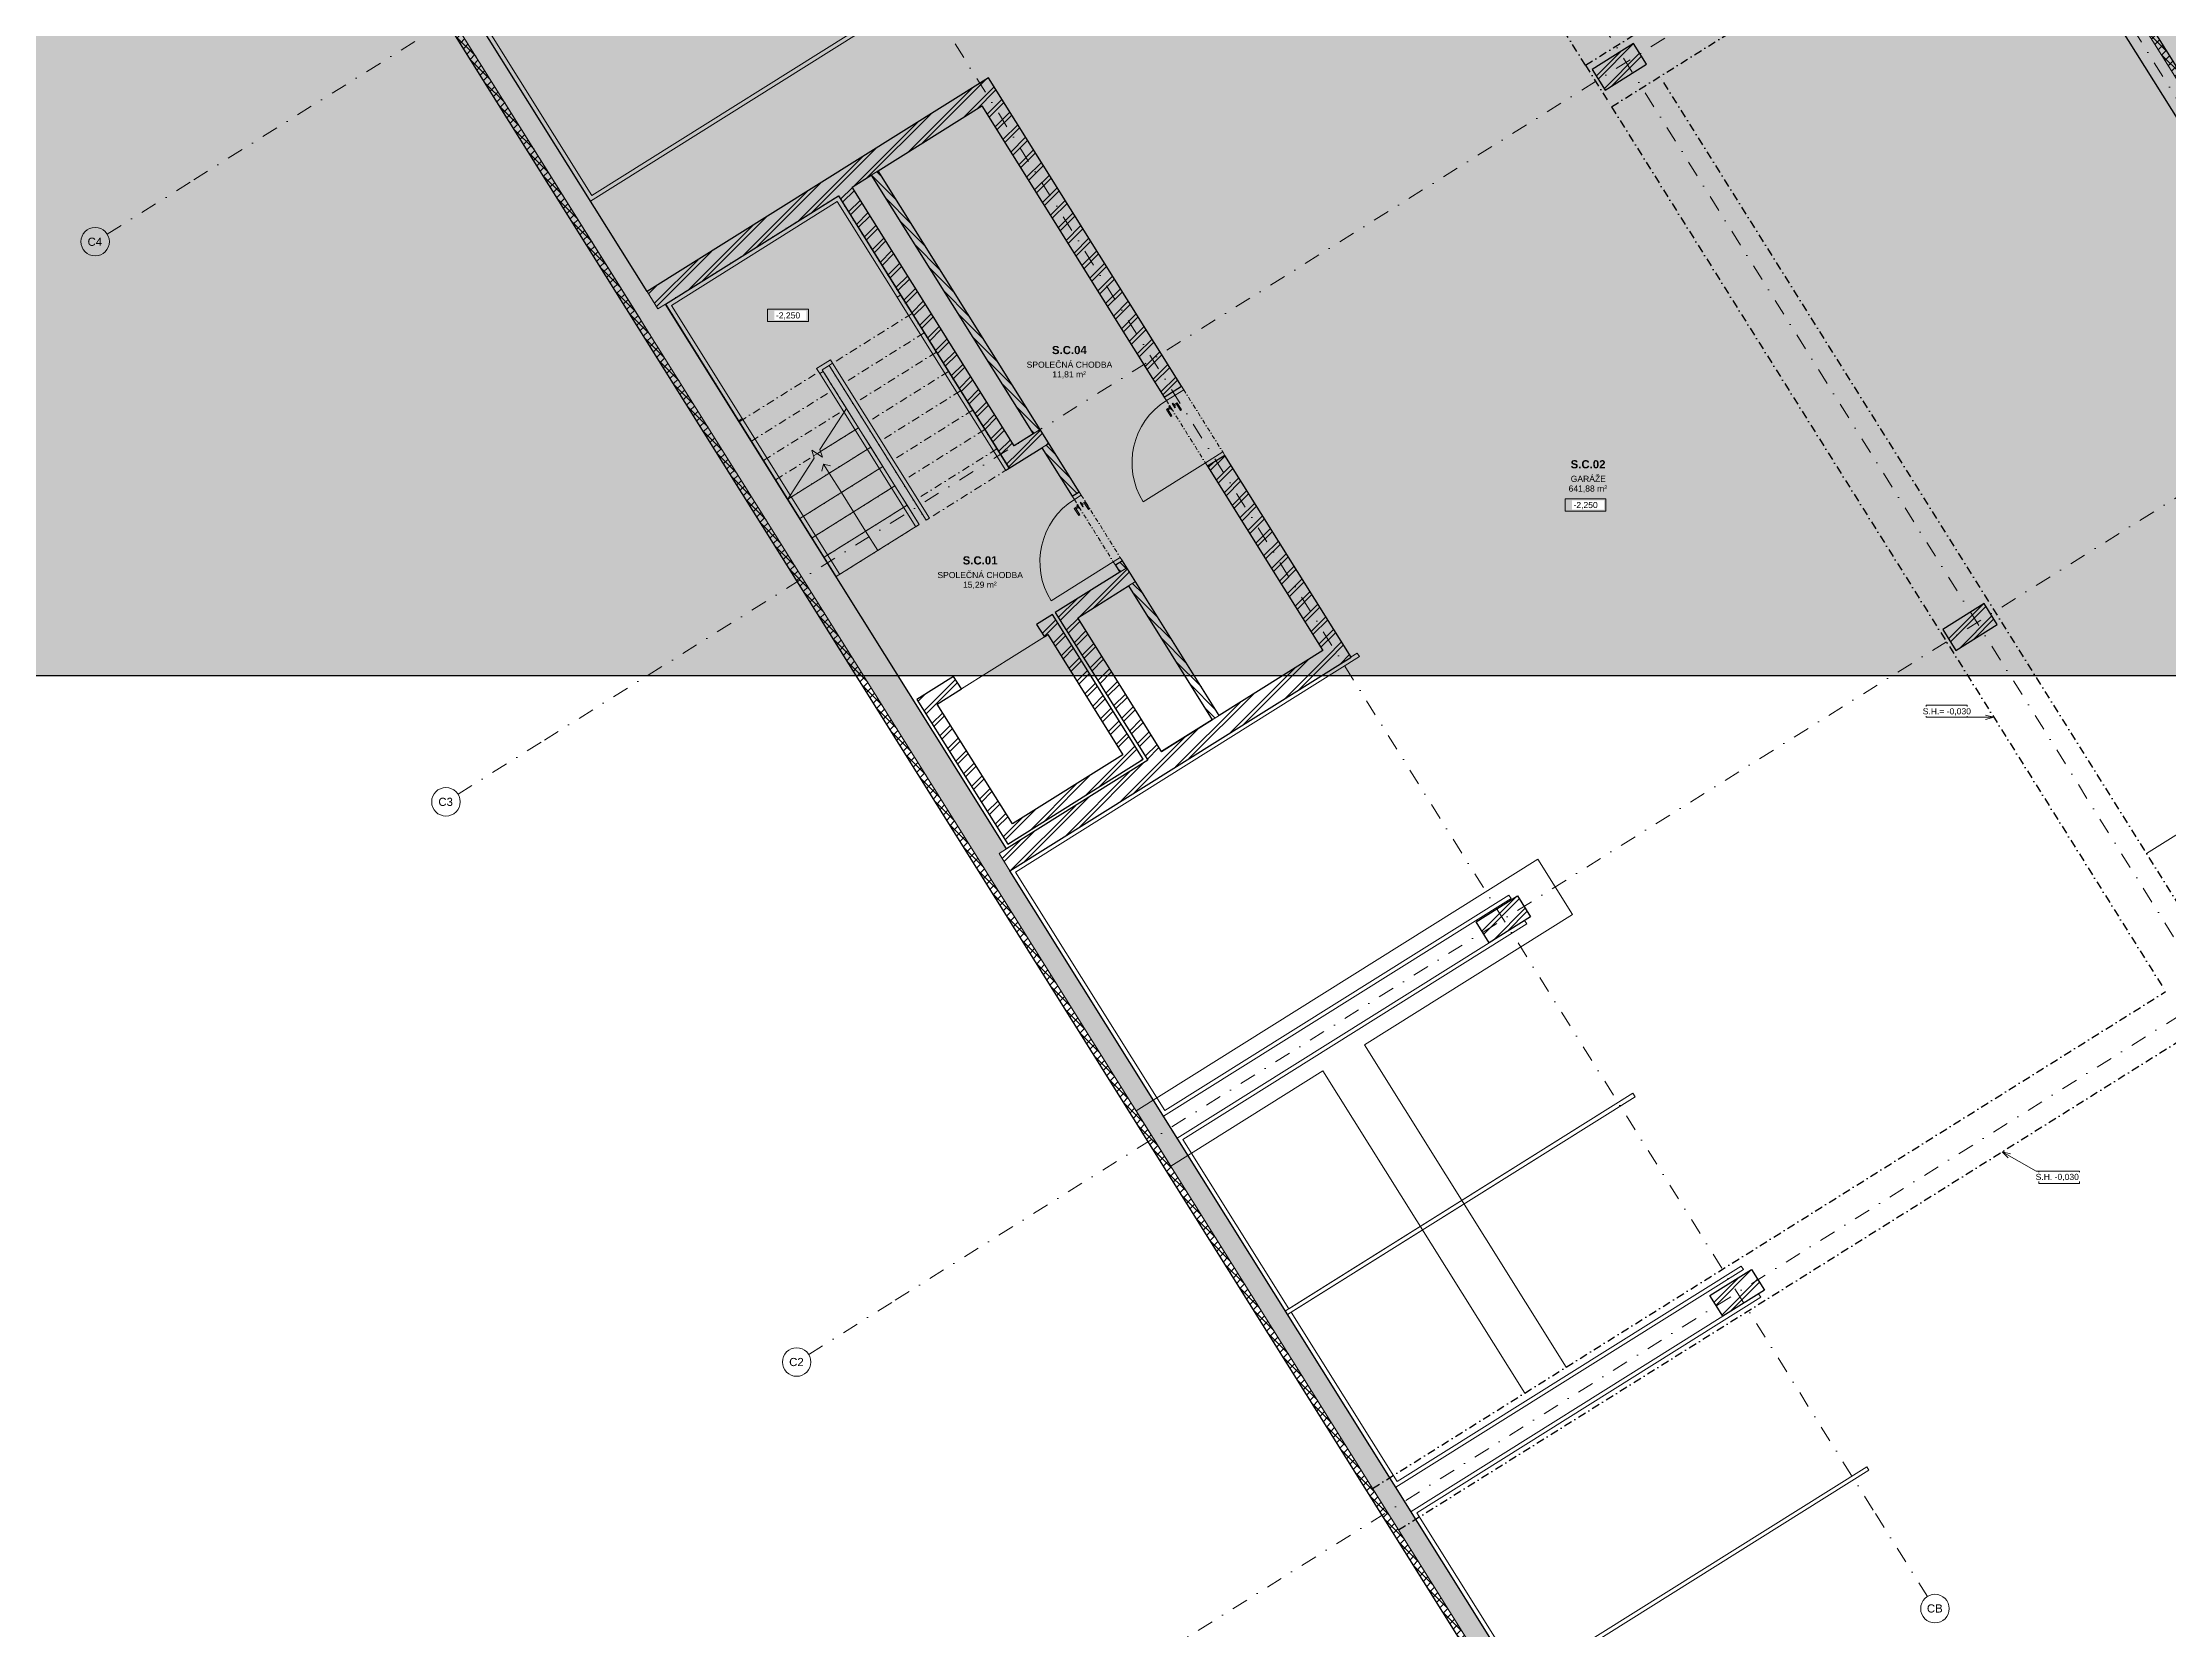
# Model space of a CAD drawing. Header units: millimetres. Extents: x -257414 to 61410, y -2356 to 77022.
# Drawn here: x -134654 to -108583, y 17677 to 37137 of the extents above; entities that cross this region are included whole.
import ezdxf

# ---------------------------------------------------------------- set-up
doc = ezdxf.new("R2010")
doc.units = ezdxf.units.MM
for name, pattern in [('HA_DashDot_10mm-S3mm', [500, 200, -150, 0, -150]), ('HA_DashDot_2_2mm-S0_6mm', [110, 50, -30, 0, -30]), ('HA_DashDot_4mm-S1mm', [200, 100, -50, 0, -50])]:
    doc.linetypes.add(name, pattern=pattern)
for name, color, linetype, lineweight in [('-UNDERLAY_A-AREA-____-IDEN', 9, 'Continuous', 9), ('-UNDERLAY_A-DOOR-____-OTLN', 9, 'Continuous', 9), ('-UNDERLAY_A-DOOR-FRAM-MCUT', 9, 'Continuous', 9), ('-UNDERLAY_A-FLOR-____-OTLN', 9, 'Continuous', 9), ('-UNDERLAY_A-FLOR-____-OVHD', 9, 'HA_DashDot_4mm-S1mm', 25), ('-UNDERLAY_A-FLOR-HRAL-OTLN', 9, 'Continuous', 9), ('-UNDERLAY_A-GENM-____-OTLN', 9, 'Continuous', 9), ('-UNDERLAY_A-WALL-____-MCUT', 9, 'Continuous', 9), ('-UNDERLAY_A-WALL-____-PATT', 9, 'Continuous', 25), ('-UNDERLAY_C-PRKG-____-OTLN', 9, 'Continuous', 9), ('-UNDERLAY_G-____-____-DIMS', 9, 'Continuous', 5), ('-UNDERLAY_I-WALL-____-MCUT', 9, 'Continuous', 25), ('-UNDERLAY_S-BEAM-____-OTLN', 9, 'Continuous', 9), ('-UNDERLAY_S-COLS-____-MCUT', 9, 'Continuous', 25), ('-UNDERLAY_S-COLS-____-OTLN', 9, 'Continuous', 9), ('-UNDERLAY_S-GRID-____-IDEN', 9, 'Continuous', 9), ('-UNDERLAY_S-GRID-____-OTLN', 9, 'Continuous', 5), ('-UNDERLAY_S-STRS-____-MBND', 9, 'HA_DashDot_4mm-S1mm', 9), ('-UNDERLAY_S-STRS-____-OTLN', 9, 'Continuous', 9), ('A-DOOR-____-MCUT', 9, 'HA_DashDot_2_2mm-S0_6mm', 9), ('A-DOOR-____-OTLN', 9, 'Continuous', 9), ('C-PRKG-____-OTLN', 9, 'Continuous', 5)]:
    doc.layers.add(name, color=color, linetype=linetype, lineweight=lineweight)
doc.styles.add('Arial_1', font='arial.ttf', dxfattribs={"height": 100})
doc.styles.add('Arial_2', font='arial.ttf', dxfattribs={"height": 75})
doc.styles.add('Arial_B', font='arialbd.ttf', dxfattribs={"height": 100})
pattern_1 = [(45, (39655.53, 4369.22), (0, 106.06602), [75, -75]), (135, (39655.53, 4425.29), (-106.06602, 7e-15), [75, -75])]
pattern_2 = [(45, (39655.53, 4369.22), (-125.7236, 125.7236), []), (45, (39655.53, 4559.72), (-125.7236, 125.7236), [])]
pattern_3 = [(135, (39655.53, 4369.22), (-53.03301, -53.03301), [])]
pattern_4 = [(45, (39655.53, 4369.22), (-53.03301, 53.03301), []), (135, (39655.53, 4369.22), (-53.03301, -53.03301), [])]

# ---------------------------------------------------------------- blocks, each defined once
blk = doc.blocks.new('Top Rail Type - Top Rail_Internal_-1407059-1PP')
at = {"layer": '-UNDERLAY_A-FLOR-HRAL-OTLN'}
for p, q in [((-24075, 30850), (-24181, 30784)), ((-24181, 30784), (-24141, 30720)), ((-24049, 30808), (-24112, 30768)), ((-24112, 30768), (-24099, 30747)), ((-24011, 30890), (-24075, 30850)), ((-23984, 30848), (-24049, 30808)), ((-22837, 28923), (-24027, 30821)), ((-23984, 30848), (-24011, 30890)), ((-24011, 30890), (-23984, 30848)), ((-22795, 28949), (-23984, 30848)), ((-24141, 30720), (-24099, 30747)), ((-24141, 30720), (-22965, 28843)), ((-24099, 30747), (-22923, 28869)), ((-22837, 28923), (-22795, 28949)), ((-22965, 28843), (-22923, 28869))]:
    blk.add_line(p, q, dxfattribs=at)
blk = doc.blocks.new('Top Rail Type - Top Rail_Internal_-1407076-1PP')
at = {"layer": '-UNDERLAY_A-FLOR-HRAL-OTLN'}
for p, q in [((-23912, 32898), (-26030, 31571)), ((-23151, 31683), (-23912, 32898)), ((-23928, 32829), (-25961, 31555)), ((-23194, 31656), (-23928, 32829)), ((-26030, 31571), (-25136, 30143)), ((-25961, 31555), (-25093, 30170)), ((-23151, 31683), (-23194, 31656)), ((-23038, 31409), (-23194, 31656)), ((-22996, 31435), (-23151, 31683)), ((-21863, 29533), (-23038, 31409)), ((-21821, 29559), (-22996, 31435)), ((-25136, 30143), (-25093, 30170)), ((-25136, 30143), (-23939, 28233)), ((-25093, 30170), (-23897, 28259)), ((-21863, 29533), (-21821, 29559)), ((-23939, 28233), (-23897, 28259))]:
    blk.add_line(p, q, dxfattribs=at)
blk = doc.blocks.new('HA_sCO_Rectangle - 300X600-V2-1PP')
at = {"layer": '-UNDERLAY_S-COLS-____-OTLN', "lineweight": 5}
h = blk.add_hatch(dxfattribs=at)
h.set_pattern_fill('FP_6', color=256, style=0, pattern_type=2)
h.set_pattern_definition([(102.939, (36834.08, -6148.2), (-173.2855, -39.8118), []), (102.939, (36672.63, -6047.08), (-173.2855, -39.8118), [])])
h.paths.add_polyline_path([(150, -300), (150, 300), (-150, 300), (-150, -300)])
at = {"layer": '-UNDERLAY_S-COLS-____-MCUT'}
for p, q in [((150, 300), (-150, 300)), ((-150, 300), (-150, -300)), ((150, -300), (150, 300)), ((-150, -300), (150, -300))]:
    blk.add_line(p, q, dxfattribs=at)
blk = doc.blocks.new('HA_sCO_Rectangle - 300X600-V3-1PP')
at = {"layer": '-UNDERLAY_S-COLS-____-OTLN', "lineweight": 5}
h = blk.add_hatch(dxfattribs=at)
h.set_pattern_fill('FP_7', color=256, style=0, pattern_type=2)
h.set_pattern_definition([(102.939, (28734.08, -6148.2), (-173.2855, -39.8118), []), (102.939, (28572.63, -6047.08), (-173.2855, -39.8118), [])])
h.paths.add_polyline_path([(150, -300), (150, 300), (-150, 300), (-150, -300)])
at = {"layer": '-UNDERLAY_S-COLS-____-MCUT'}
for p, q in [((150, 300), (-150, 300)), ((-150, 300), (-150, -300)), ((150, -300), (150, 300)), ((-150, -300), (150, -300))]:
    blk.add_line(p, q, dxfattribs=at)
blk = doc.blocks.new('HA_sCO_Rectangle - 300X600-V6-1PP')
at = {"layer": '-UNDERLAY_S-COLS-____-OTLN', "lineweight": 5}
h = blk.add_hatch(dxfattribs=at)
h.set_pattern_fill('FP_11', color=256, style=0, pattern_type=2)
h.set_pattern_definition([(102.939, (28734.08, 601.8), (-173.2855, -39.8118), []), (102.939, (28572.63, 702.92), (-173.2855, -39.8118), [])])
h.paths.add_polyline_path([(150, -300), (150, 300), (-150, 300), (-150, -300)])
at = {"layer": '-UNDERLAY_S-COLS-____-MCUT'}
for p, q in [((-150, 300), (150, 300)), ((-150, -300), (-150, 300)), ((150, 300), (150, -300)), ((150, -300), (-150, -300))]:
    blk.add_line(p, q, dxfattribs=at)
blk = doc.blocks.new('HA_sCO_Rectangle - 300X600-V7-1PP')
at = {"layer": '-UNDERLAY_S-COLS-____-OTLN', "lineweight": 5}
h = blk.add_hatch(dxfattribs=at)
h.set_pattern_fill('FP_12', color=256, style=0, pattern_type=2)
h.set_pattern_definition([(102.939, (23334.08, 601.8), (-173.2855, -39.8118), []), (102.939, (23172.63, 702.92), (-173.2855, -39.8118), [])])
h.paths.add_polyline_path([(150, -300), (150, 300), (-150, 300), (-150, -300)])
at = {"layer": '-UNDERLAY_S-COLS-____-MCUT'}
for p, q in [((-150, 300), (150, 300)), ((-150, -300), (-150, 300)), ((150, 300), (150, -300)), ((150, -300), (-150, -300))]:
    blk.add_line(p, q, dxfattribs=at)
blk = doc.blocks.new('HA_PA_Perpendicular_SingleStall - Generic-1371013-1PP')
at = {"layer": 'C-PRKG-____-OTLN'}
for p, q in [((-25, 25), (-25, -5000)), ((2625, 25), (2625, -5000)), ((25, -25), (2575, -25)), ((25, -5000), (25, -25)), ((2575, -25), (2575, -5000)), ((-25, -5000), (25, -5000)), ((2625, -5000), (2575, -5000))]:
    blk.add_line(p, q, dxfattribs=at)
blk = doc.blocks.new('HA_PA_Perpendicular_SingleStall - Generic-V9-1PP')
at = {"layer": 'C-PRKG-____-OTLN'}
for p, q in [((-25, 25), (-25, -5000)), ((2525, 25), (2525, -4485)), ((25, -25), (2475, -25)), ((25, -5000), (25, -25)), ((2475, -25), (2475, -5000)), ((-25, -5000), (25, -5000)), ((2525, -5000), (2475, -5000))]:
    blk.add_line(p, q, dxfattribs=at)
blk = doc.blocks.new('HA_PA_Perpendicular_SingleStall - Generic-1370711-1PP')
at = {"layer": 'C-PRKG-____-OTLN'}
for p, q in [((-25, 25), (-25, -5000)), ((2525, 25), (2525, -5000)), ((25, -25), (2475, -25)), ((25, -5000), (25, -25)), ((2475, -25), (2475, -5000)), ((-25, -5000), (25, -5000)), ((2525, -5000), (2475, -5000))]:
    blk.add_line(p, q, dxfattribs=at)
blk = doc.blocks.new('HA_PA_Perpendicular_SingleStall - Generic-1371193-1PP')
at = {"layer": 'C-PRKG-____-OTLN'}
for p, q in [((-25, 5000), (-25, 4910)), ((25, 5000), (-25, 5000)), ((25, 25), (25, 5000)), ((3475, 5000), (3525, 5000)), ((3475, 5000), (3475, 25)), ((3525, 5000), (3525, -25)), ((3475, 25), (25, 25))]:
    blk.add_line(p, q, dxfattribs=at)
blk = doc.blocks.new('HA_DR_Single_Swing_Solid - In_900x1970_SKLEP-1383580-1PP')
at = {"layer": '-UNDERLAY_A-DOOR-FRAM-MCUT'}
for p, q in [((-450, 125), (-500, 125)), ((-500, 125), (-500, -125)), ((-450, -125), (-450, 125)), ((500, 125), (450, 125)), ((450, 125), (450, -125)), ((500, -125), (500, 125)), ((-500, -125), (-450, -125)), ((450, -125), (500, -125))]:
    blk.add_line(p, q, dxfattribs=at)
at = {"layer": 'A-DOOR-____-MCUT'}
for p, q in [((-450, 125), (450, 125)), ((-450, -125), (450, -125))]:
    blk.add_line(p, q, dxfattribs=at)
at = {"layer": 'A-DOOR-____-OTLN'}
for p, q in [((-380, -77), (-320, -77)), ((-380, -77), (-380, -85)), ((-320, -85), (-380, -85)), ((-380, -125), (-320, -125)), ((-380, -125), (-380, -133)), ((-320, -133), (-380, -133)), ((-358, -28), (-358, -77)), ((-255, -28), (-358, -28)), ((-358, -133), (-358, -183)), ((-358, -183), (-255, -183)), ((-343, -77), (-343, -43)), ((-343, -43), (-255, -43)), ((-343, -168), (-343, -133)), ((-255, -168), (-343, -168)), ((-320, -85), (-320, -77)), ((-320, -133), (-320, -125)), ((-255, -28), (-255, -43)), ((-255, -168), (-255, -183))]:
    blk.add_line(p, q, dxfattribs=at)
at = {"layer": 'A-DOOR-____-OTLN', "lineweight": 5}
blk.add_line((450, -1025), (450, -125), dxfattribs=at)
blk.add_arc((450, -125), 900, 180, 270, dxfattribs=at)
at = {"layer": 'A-DOOR-____-OTLN'}
for points in [[(-343, -43), (-343, -43), (-343, -42), (-343, -42), (-343, -42), (-344, -41), (-344, -41), (-345, -40), (-345, -40), (-346, -39), (-347, -38), (-347, -38), (-348, -37), (-348, -37), (-349, -36), (-349, -36), (-350, -35), (-350, -35), (-350, -35), (-351, -34), (-351, -34), (-352, -33), (-352, -33), (-353, -32), (-353, -32), (-354, -31), (-354, -31), (-355, -30), (-355, -30), (-356, -29), (-356, -29), (-357, -28), (-357, -28), (-357, -28), (-358, -28), (-358, -28)], [(-358, -183), (-358, -183), (-357, -182), (-357, -182), (-357, -182), (-356, -181), (-356, -181), (-355, -180), (-355, -180), (-354, -179), (-353, -178), (-353, -178), (-352, -177), (-352, -177), (-351, -176), (-351, -176), (-350, -175), (-350, -175), (-350, -175), (-349, -174), (-349, -174), (-348, -173), (-348, -173), (-347, -172), (-347, -172), (-346, -171), (-346, -171), (-345, -170), (-345, -170), (-344, -169), (-344, -169), (-343, -168), (-343, -168), (-343, -168), (-343, -168), (-343, -168)]]:
    blk.add_open_spline(points, degree=3, knots=[0, 0, 0, 0, 0.083333, 0.125, 0.166667, 0.208333, 0.229167, 0.25, 0.291667, 0.333333, 0.354167, 0.375, 0.395833, 0.416667, 0.4375, 0.458333, 0.479167, 0.5, 0.520833, 0.541667, 0.5625, 0.583333, 0.604167, 0.625, 0.645833, 0.666667, 0.6875, 0.708333, 0.75, 0.770833, 0.791667, 0.833333, 0.875, 0.916667, 1, 1, 1, 1], dxfattribs=at)
blk = doc.blocks.new('HA_GM_Shaft_Rectangle _1_ - Default-1408687-1PP')
at = {"layer": '-UNDERLAY_A-GENM-____-OTLN'}
for p, q in [((0, -3740), (0, 0)), ((0, 0), (275, 0)), ((275, 0), (275, -3740)), ((275, -3740), (0, -3740))]:
    blk.add_line(p, q, dxfattribs=at)
blk = doc.blocks.new('HA_GM_Shaft_Rectangle _1_ - Default-1428345-1PP')
at = {"layer": '-UNDERLAY_A-GENM-____-OTLN'}
for p, q in [((0, -1936), (0, 0)), ((0, 0), (735, 0)), ((735, 0), (735, -1936)), ((735, -1936), (0, -1936))]:
    blk.add_line(p, q, dxfattribs=at)
blk = doc.blocks.new('HA_DR_Single_Swing_Solid - In_900x2100_sklenene-1432655-1PP')
at = {"layer": '-UNDERLAY_A-DOOR-FRAM-MCUT'}
for p, q in [((-450, 50), (-500, 50)), ((-500, 50), (-500, -50)), ((-450, -50), (-450, 50)), ((500, 50), (450, 50)), ((450, 50), (450, -50)), ((500, -50), (500, 50)), ((-500, -50), (-450, -50)), ((450, -50), (500, -50))]:
    blk.add_line(p, q, dxfattribs=at)
at = {"layer": 'A-DOOR-____-MCUT'}
for p, q in [((-450, 50), (450, 50)), ((-450, -50), (450, -50))]:
    blk.add_line(p, q, dxfattribs=at)
at = {"layer": 'A-DOOR-____-OTLN'}
for p, q in [((-358, 47), (-358, -2)), ((-255, 47), (-358, 47)), ((-343, -2), (-343, 32)), ((-343, 32), (-255, 32)), ((-255, 47), (-255, 32)), ((-380, -2), (-320, -2)), ((-380, -2), (-380, -10)), ((-320, -10), (-380, -10)), ((-380, -50), (-320, -50)), ((-380, -50), (-380, -58)), ((-320, -58), (-380, -58)), ((-358, -58), (-358, -108)), ((-358, -108), (-255, -108)), ((-343, -93), (-343, -58)), ((-255, -93), (-343, -93)), ((-320, -10), (-320, -2)), ((-320, -58), (-320, -50)), ((-255, -93), (-255, -108))]:
    blk.add_line(p, q, dxfattribs=at)
at = {"layer": 'A-DOOR-____-OTLN', "lineweight": 5}
blk.add_line((450, -950), (450, -50), dxfattribs=at)
blk.add_arc((450, -50), 900, 180, 270, dxfattribs=at)
at = {"layer": 'A-DOOR-____-OTLN'}
for points in [[(-343, 32), (-343, 32), (-343, 33), (-343, 33), (-343, 33), (-344, 34), (-344, 34), (-345, 35), (-345, 35), (-346, 36), (-347, 37), (-347, 37), (-348, 38), (-348, 38), (-349, 39), (-349, 39), (-350, 40), (-350, 40), (-350, 40), (-351, 41), (-351, 41), (-352, 42), (-352, 42), (-353, 43), (-353, 43), (-354, 44), (-354, 44), (-355, 45), (-355, 45), (-356, 46), (-356, 46), (-357, 47), (-357, 47), (-357, 47), (-358, 47), (-358, 47)], [(-358, -108), (-358, -108), (-357, -107), (-357, -107), (-357, -107), (-356, -106), (-356, -106), (-355, -105), (-355, -105), (-354, -104), (-353, -103), (-353, -103), (-352, -102), (-352, -102), (-351, -101), (-351, -101), (-350, -100), (-350, -100), (-350, -100), (-349, -99), (-349, -99), (-348, -98), (-348, -98), (-347, -97), (-347, -97), (-346, -96), (-346, -96), (-345, -95), (-345, -95), (-344, -94), (-344, -94), (-343, -93), (-343, -93), (-343, -93), (-343, -93), (-343, -93)]]:
    blk.add_open_spline(points, degree=3, knots=[0, 0, 0, 0, 0.083333, 0.125, 0.166667, 0.208333, 0.229167, 0.25, 0.291667, 0.333333, 0.354167, 0.375, 0.395833, 0.416667, 0.4375, 0.458333, 0.479167, 0.5, 0.520833, 0.541667, 0.5625, 0.583333, 0.604167, 0.625, 0.645833, 0.666667, 0.6875, 0.708333, 0.75, 0.770833, 0.791667, 0.833333, 0.875, 0.916667, 1, 1, 1, 1], dxfattribs=at)
blk = doc.blocks.new('Grid - Radius 3_5mm-353793-1PP')
at = {"layer": '-UNDERLAY_S-GRID-____-IDEN'}
blk.add_circle((0, 0), 3.5, dxfattribs=at)
blk = doc.blocks.new('Spot Elevations - Generic-448778-1PP')
at = {"layer": '-UNDERLAY_G-____-____-DIMS', "lineweight": 9}
for p, q in [((-5, 0), (-5, 3)), ((-5, 3), (5, 3)), ((5, 0), (-5, 0)), ((5, 3), (5, 0))]:
    blk.add_line(p, q, dxfattribs=at)
blk = doc.blocks.new('A$C4e1402a9')
at = {"layer": '-UNDERLAY_A-WALL-____-PATT', "lineweight": 5}
h = blk.add_hatch(dxfattribs=at)
h.set_pattern_fill('FP_15', color=256, style=0, pattern_type=2)
h.set_pattern_definition(pattern_4)
h.paths.add_polyline_path([(26013, 15334), (26081, 15376), (-1859, 59983), (-1927, 59941), (25330, 16424)])
h = blk.add_hatch(dxfattribs=at)
h.set_pattern_fill('FP_2', color=256, style=0, pattern_type=2)
h.set_pattern_definition(pattern_1)
h.paths.add_polyline_path([(13320, 35750), (13531, 35882), (-1605, 60048), (-1817, 59915), (11178, 39168)])
h = blk.add_hatch(dxfattribs=at)
h.set_pattern_fill('FP_2', color=256, style=0, pattern_type=2)
h.set_pattern_definition(pattern_1)
h.paths.add_polyline_path([(37159, 30223), (37266, 30288), (37374, 30352), (25787, 48851), (25575, 48718), (31556, 39168)])
h = blk.add_hatch(dxfattribs=at)
h.set_pattern_fill('FP_15', color=256, style=0, pattern_type=2)
h.set_pattern_definition(pattern_4)
h.paths.add_polyline_path([(37214, 30606), (37283, 30646), (25897, 48825), (25829, 48783), (31851, 39168)])
h = blk.add_hatch(dxfattribs=at)
h.set_pattern_fill('FP_1', color=256, style=0, pattern_type=2)
h.set_pattern_definition(pattern_2)
h.paths.add_polyline_path([(13531, 35882), (17714, 38502), (17581, 38714), (13399, 36094), (13488, 35952)])
h = blk.add_hatch(dxfattribs=at)
h.set_pattern_fill('FP_1', color=256, style=0, pattern_type=2)
h.set_pattern_definition(pattern_2)
h.paths.add_polyline_path([(21815, 31483), (22027, 31616), (20479, 34087), (20267, 33954), (21682, 31695)])
h.paths.add_polyline_path([(19737, 34801), (19948, 34934), (17714, 38502), (17502, 38369), (19673, 34904)])
h = blk.add_hatch(dxfattribs=at)
h.set_pattern_fill('FP_3', color=256, style=0, pattern_type=2)
h.set_pattern_definition(pattern_3)
h.paths.add_polyline_path([(18131, 34350), (18216, 34403), (16231, 37573), (16146, 37520), (17963, 34619)])
h = blk.add_hatch(dxfattribs=at)
h.set_pattern_fill('FP_1', color=256, style=0, pattern_type=2)
h.set_pattern_definition(pattern_2)
h.paths.add_polyline_path([(17835, 33929), (18004, 34035), (15913, 37374), (15743, 37268), (17402, 34619)])
h = blk.add_hatch(dxfattribs=at)
h.set_pattern_fill('FP_2', color=256, style=0, pattern_type=2)
h.set_pattern_definition(pattern_1)
h.paths.add_polyline_path([(17500, 29076), (17805, 29267), (13625, 35941), (13320, 35750), (16877, 30070)])
h = blk.add_hatch(dxfattribs=at)
h.set_pattern_fill('FP_1', color=256, style=0, pattern_type=2)
h.set_pattern_definition(pattern_2)
h.paths.add_polyline_path([(18004, 34035), (18322, 34234), (18216, 34403), (17898, 34204), (17994, 34051)])
h = blk.add_hatch(dxfattribs=at)
h.set_pattern_fill('FP_3', color=256, style=0, pattern_type=2)
h.set_pattern_definition(pattern_3)
h.paths.add_polyline_path([(19192, 32656), (19277, 32709), (19224, 32794), (19139, 32741)])
h.paths.add_polyline_path([(18608, 33588), (18693, 33641), (18322, 34234), (18237, 34181), (18497, 33766)])
h = blk.add_hatch(dxfattribs=at)
h.set_pattern_fill('FP_1', color=256, style=0, pattern_type=2)
h.set_pattern_definition(pattern_2)
h.paths.add_polyline_path([(18506, 31990), (19383, 32540), (19277, 32709), (18400, 32160)])
h = blk.add_hatch(dxfattribs=at)
h.set_pattern_fill('FP_3', color=256, style=0, pattern_type=2)
h.set_pattern_definition(pattern_3)
h.paths.add_polyline_path([(20326, 30846), (20411, 30899), (19383, 32540), (19299, 32487), (19387, 32345)])
h = blk.add_hatch(dxfattribs=at)
h.set_pattern_fill('FP_1', color=256, style=0, pattern_type=2)
h.set_pattern_definition(pattern_2)
h.paths.add_polyline_path([(16954, 31040), (17250, 31226), (17155, 31379), (16858, 31193)])
h.paths.add_polyline_path([(18267, 31863), (18462, 31985), (18367, 32138), (18172, 32016)])
h = blk.add_hatch(dxfattribs=at)
h.set_pattern_fill('FP_1', color=256, style=0, pattern_type=2)
h.set_pattern_definition(pattern_2)
h.paths.add_polyline_path([(19534, 30350), (19703, 30456), (18676, 32096), (18506, 31990)])
h = blk.add_hatch(dxfattribs=at)
h.set_pattern_fill('FP_1', color=256, style=0, pattern_type=2)
h.set_pattern_definition(pattern_2)
h.paths.add_polyline_path([(19326, 30267), (19479, 30362), (18462, 31985), (18310, 31890), (19230, 30419)])
h = blk.add_hatch(dxfattribs=at)
h.set_pattern_fill('FP_1', color=256, style=0, pattern_type=2)
h.set_pattern_definition(pattern_2)
h.paths.add_polyline_path([(17844, 28996), (21815, 31483), (21682, 31695), (17712, 29208)])
h = blk.add_hatch(dxfattribs=at)
h.set_pattern_fill('FP_1', color=256, style=0, pattern_type=2)
h.set_pattern_definition(pattern_2)
h.paths.add_polyline_path([(17818, 29322), (17970, 29417), (16858, 31193), (16705, 31097), (17349, 30070)])
h = blk.add_hatch(dxfattribs=at)
h.set_pattern_fill('FP_1', color=256, style=0, pattern_type=2)
h.set_pattern_definition(pattern_2)
h.paths.add_polyline_path([(17970, 29417), (19326, 30267), (19230, 30419), (17875, 29570)])
h = blk.add_hatch(dxfattribs=at)
h.set_pattern_fill('FP_2', color=256, style=0, pattern_type=2)
h.set_pattern_definition(pattern_1)
h.paths.add_polyline_path([(25948, 15588), (26160, 15721), (17712, 29208), (17500, 29076), (25424, 16424)])
at = {"layer": '-UNDERLAY_A-FLOR-____-OTLN'}
for p, q in [((17250, 31226), (18267, 31863)), ((31776, 29209), (36310, 32049))]:
    blk.add_line(p, q, dxfattribs=at)
at = {"layer": '-UNDERLAY_A-FLOR-____-OVHD'}
for p, q in [((24901, 38868), (20906, 45245)), ((24901, 38868), (30028, 42079)), ((25219, 38359), (30346, 41571)), ((24901, 38868), (25219, 38359)), ((32923, 27379), (25812, 38731)), ((25219, 38359), (32011, 27516)), ((22290, 21427), (32011, 27516)), ((22609, 20919), (32330, 27007))]:
    blk.add_line(p, q, dxfattribs=at)
at = {"layer": '-UNDERLAY_A-WALL-____-MCUT', "lineweight": 25}
for p, q in [((-1927, 59941), (26055, 15266)), ((37283, 30646), (25897, 48825))]:
    blk.add_line(p, q, dxfattribs=at)
at = {"layer": '-UNDERLAY_A-WALL-____-MCUT'}
for p, q in [((-1817, 59915), (26081, 15376)), ((-1817, 59915), (13320, 35750)), ((25787, 48851), (37214, 30606)), ((16231, 37573), (16146, 37520)), ((13399, 36094), (13531, 35882)), ((13625, 35941), (13531, 35882)), ((18131, 34350), (18216, 34403)), ((18322, 34234), (18237, 34181)), ((19192, 32656), (19277, 32709)), ((19383, 32540), (19299, 32487)), ((20326, 30846), (20411, 30899)), ((17712, 29208), (17805, 29267)), ((17712, 29208), (17844, 28996))]:
    blk.add_line(p, q, dxfattribs=at)
at = {"layer": '-UNDERLAY_G-____-____-DIMS', "lineweight": 9}
for p, q in [((29125, 30877), (29328, 30877)), ((29905, 30877), (29125, 30877)), ((29905, 30877), (29805, 30904)), ((29905, 30877), (29805, 30851)), ((30008, 25553), (30108, 25526)), ((30008, 25553), (30081, 25480)), ((30008, 25553), (30423, 25313)), ((30423, 25313), (30705, 25313))]:
    blk.add_line(p, q, dxfattribs=at)
at = {"layer": '-UNDERLAY_I-WALL-____-MCUT'}
for p, q in [((13399, 36094), (4829, 49776)), ((25442, 48930), (37159, 30223)), ((17581, 38714), (13399, 36094)), ((19948, 34934), (17581, 38714)), ((16231, 37573), (17502, 38369)), ((17502, 38369), (19737, 34801)), ((18693, 33641), (16231, 37573)), ((15913, 37374), (16146, 37520)), ((17898, 34204), (15913, 37374)), ((16146, 37520), (18131, 34350)), ((13625, 35941), (15743, 37268)), ((15743, 37268), (17835, 33929)), ((17805, 29267), (13625, 35941)), ((19737, 34801), (19948, 34934)), ((17835, 33929), (18237, 34181)), ((18131, 34350), (17898, 34204)), ((18237, 34181), (18608, 33588)), ((20479, 34087), (20267, 33954)), ((20267, 33954), (21682, 31695)), ((22027, 31616), (20479, 34087)), ((18608, 33588), (18693, 33641)), ((19192, 32656), (18400, 32160)), ((19224, 32794), (19139, 32741)), ((19139, 32741), (19192, 32656)), ((20411, 30899), (19224, 32794)), ((18676, 32096), (19299, 32487)), ((19299, 32487), (20326, 30846)), ((18367, 32138), (18172, 32016)), ((19479, 30362), (18367, 32138)), ((18400, 32160), (19534, 30350)), ((19703, 30456), (18676, 32096)), ((18172, 32016), (18267, 31863)), ((18267, 31863), (18310, 31890)), ((18310, 31890), (19230, 30419)), ((17844, 28996), (22027, 31616)), ((21682, 31695), (20411, 30899)), ((17155, 31379), (16705, 31097)), ((17250, 31226), (17155, 31379)), ((16705, 31097), (17818, 29322)), ((16954, 31040), (17250, 31226)), ((17875, 29570), (16954, 31040)), ((20326, 30846), (19703, 30456)), ((19534, 30350), (17805, 29267)), ((17818, 29322), (19479, 30362)), ((19230, 30419), (17875, 29570)), ((26160, 15721), (17844, 28996))]:
    blk.add_line(p, q, dxfattribs=at)
at = {"layer": '-UNDERLAY_S-BEAM-____-OTLN'}
for p, q in [((19392, 26054), (24316, 29138)), ((24741, 28460), (24316, 29138)), ((22190, 26863), (24741, 28460)), ((22190, 26863), (24663, 22913)), ((19817, 25376), (21681, 26544)), ((21681, 26544), (24155, 22595)), ((19392, 26054), (19817, 25376)), ((22290, 21427), (22609, 20919))]:
    blk.add_line(p, q, dxfattribs=at)
at = {"layer": '-UNDERLAY_S-GRID-____-OTLN', "linetype": 'HA_DashDot_10mm-S3mm', "lineweight": 9}
for p, q in [((38881, 27709), (19959, 57919)), ((34233, 24798), (15137, 55285)), ((28428, 21161), (9331, 51649)), ((7840, 37462), (27807, 49968)), ((12139, 30597), (32106, 43104)), ((6780, 36798), (7840, 37462)), ((16439, 23733), (36406, 36239)), ((19306, 19156), (39272, 31663)), ((11080, 29934), (12139, 30597)), ((15380, 23069), (16439, 23733)), ((29091, 20102), (28428, 21161))]:
    blk.add_line(p, q, dxfattribs=at)
at = {"layer": '-UNDERLAY_S-STRS-____-MBND'}
for p, q in [((15743, 37268), (13625, 35941)), ((16646, 35827), (15743, 37268)), ((13625, 35941), (14527, 34500)), ((16646, 35827), (15629, 35190)), ((16646, 35827), (15629, 35190)), ((16646, 35827), (17835, 33929)), ((16794, 35590), (15777, 34953)), ((16794, 35590), (15777, 34953)), ((16943, 35352), (15926, 34715)), ((16943, 35352), (15926, 34715)), ((14527, 34500), (15544, 35137)), ((14527, 34500), (15544, 35137)), ((15544, 35137), (15629, 35190)), ((15841, 34662), (15544, 35137)), ((15629, 35190), (16818, 33292)), ((17092, 35115), (16075, 34478)), ((17092, 35115), (16075, 34478)), ((14676, 34263), (15693, 34900)), ((14676, 34263), (15693, 34900)), ((17240, 34878), (16223, 34241)), ((17240, 34878), (16223, 34241)), ((14845, 33991), (14527, 34500)), ((14824, 34025), (15841, 34662)), ((14824, 34025), (15841, 34662)), ((17389, 34641), (16372, 34004)), ((17389, 34641), (16372, 34004)), ((17537, 34403), (16521, 33766)), ((17537, 34403), (16521, 33766)), ((17686, 34166), (16669, 33529)), ((17686, 34166), (16669, 33529)), ((14973, 33788), (15439, 34080)), ((14973, 33788), (15439, 34080)), ((15481, 34107), (15524, 34133)), ((15481, 34107), (15524, 34133)), ((17835, 33929), (16818, 33292))]:
    blk.add_line(p, q, dxfattribs=at)
at = {"layer": '-UNDERLAY_S-STRS-____-MBND', "linetype": 'Continuous', "lineweight": 5}
for p, q in [((15841, 34662), (15515, 34159)), ((15515, 34159), (15547, 34064)), ((15447, 34054), (15121, 33551)), ((15416, 34149), (15447, 34054)), ((15547, 34064), (15416, 34149))]:
    blk.add_line(p, q, dxfattribs=at)
at = {"layer": '-UNDERLAY_S-STRS-____-OTLN', "linetype": 'HA_DashDot_4mm-S1mm'}
for p, q in [((15524, 34133), (15990, 34425)), ((15122, 33551), (16139, 34188)), ((15270, 33313), (16287, 33950)), ((15439, 34080), (15481, 34107)), ((15419, 33076), (16436, 33713)), ((15567, 32839), (16584, 33476)), ((15716, 32602), (16733, 33239))]:
    blk.add_line(p, q, dxfattribs=at)
at = {"layer": '-UNDERLAY_S-STRS-____-OTLN'}
for p, q in [((15524, 34133), (15990, 34425)), ((15990, 34425), (15841, 34662)), ((16139, 34188), (15990, 34425)), ((15122, 33551), (16139, 34188)), ((16287, 33950), (16139, 34188)), ((15270, 33313), (16287, 33950)), ((15439, 34080), (15481, 34107)), ((16436, 33713), (16287, 33950)), ((15419, 33076), (16436, 33713)), ((16584, 33476), (16436, 33713)), ((15567, 32839), (16584, 33476)), ((16733, 33239), (16584, 33476)), ((15716, 32602), (16733, 33239))]:
    blk.add_line(p, q, dxfattribs=at)
at = {"layer": '-UNDERLAY_S-STRS-____-OTLN', "lineweight": 5}
for p, q in [((15561, 33979), (15541, 33893)), ((15630, 33869), (15561, 33979)), ((15561, 33979), (15647, 33960)), ((15779, 33632), (15630, 33869)), ((15927, 33395), (15779, 33632)), ((16076, 33157), (15927, 33395)), ((16225, 32920), (16076, 33157))]:
    blk.add_line(p, q, dxfattribs=at)
at = {"layer": '-UNDERLAY_A-DOOR-____-OTLN'}
for name, p, rotation in [('HA_DR_Single_Swing_Solid - In_900x1970_SKLEP-1383580-1PP', (20108, 34444), 302.0612494774554), ('HA_DR_Single_Swing_Solid - In_900x2100_sklenene-1432655-1PP', (18916, 33191), 302.0612494774555)]:
    blk.add_blockref(name, p, dxfattribs=dict(at, rotation=rotation))
at = {"layer": '-UNDERLAY_A-FLOR-HRAL-OTLN'}
for name in ['Top Rail Type - Top Rail_Internal_-1407076-1PP', 'Top Rail Type - Top Rail_Internal_-1407059-1PP']:
    blk.add_blockref(name, (39656, 4369), dxfattribs=at)
at = {"layer": '-UNDERLAY_A-GENM-____-OTLN', "lineweight": 5, "rotation": 32.06124947745551}
for name, p in [('HA_GM_Shaft_Rectangle _1_ - Default-1408687-1PP', (15913, 37374)), ('HA_GM_Shaft_Rectangle _1_ - Default-1428345-1PP', (18676, 32096))]:
    blk.add_blockref(name, p, dxfattribs=at)
at = {"layer": '-UNDERLAY_C-PRKG-____-OTLN'}
for name, p, rotation in [('HA_PA_Perpendicular_SingleStall - Generic-1371013-1PP', (12712, 37238), 122.0612494774558), ('HA_PA_Perpendicular_SingleStall - Generic-1371193-1PP', (17879, 28989), 302.0612494774556), ('HA_PA_Perpendicular_SingleStall - Generic-V9-1PP', (21257, 23594), 122.0612494774558), ('HA_PA_Perpendicular_SingleStall - Generic-1370711-1PP', (22585, 21476), 122.0612494774558), ('HA_PA_Perpendicular_SingleStall - Generic-V9-1PP', (24124, 19018), 122.0612494774558), ('HA_PA_Perpendicular_SingleStall - Generic-1370711-1PP', (25451, 16899), 122.0612494774558)]:
    blk.add_blockref(name, p, dxfattribs=dict(at, rotation=rotation))
at = {"layer": '-UNDERLAY_G-____-____-DIMS', "lineweight": 9, "xscale": 49.99999999999998, "yscale": 49.99999999999998, "zscale": 49.99999999999998}
for p in [(15125, 35729), (24901, 33405)]:
    blk.add_blockref('Spot Elevations - Generic-448778-1PP', p, dxfattribs=at)
at = {"layer": '-UNDERLAY_G-____-____-DIMS', "lineweight": 9, "extrusion": (0, 0, -1), "xscale": 49.99999999999998, "yscale": 49.99999999999998, "zscale": 49.99999999999998}
blk.add_blockref('Spot Elevations - Generic-448778-1PP', (-29328, 30877), dxfattribs=at)
at = {"layer": '-UNDERLAY_G-____-____-DIMS', "lineweight": 9, "xscale": 49.99999999999998, "yscale": 49.99999999999998, "zscale": 49.99999999999998, "rotation": 180}
blk.add_blockref('Spot Elevations - Generic-448778-1PP', (30705, 25313), dxfattribs=at)
at = {"layer": '-UNDERLAY_S-COLS-____-OTLN'}
for name, p, rotation in [('HA_sCO_Rectangle - 300X600-V2-1PP', (25314, 38849), 302.0612494774559), ('HA_sCO_Rectangle - 300X600-V3-1PP', (29613, 31984), 302.0612494774559), ('HA_sCO_Rectangle - 300X600-V6-1PP', (23893, 28401), 302.061249477455), ('HA_sCO_Rectangle - 300X600-V7-1PP', (26759, 23825), 302.061249477455)]:
    blk.add_blockref(name, p, dxfattribs=dict(at, rotation=rotation))
at = {"layer": '-UNDERLAY_S-GRID-____-IDEN'}
for p, xscale, yscale, zscale, rotation in [((6632, 36706), 49.99999999999997, 49.99999999999997, 49.99999999999997, 302.0612494774553), ((10932, 29841), 49.99999999999997, 49.99999999999997, 49.99999999999997, 302.0612494774553), ((15231, 22976), 49.99999999999997, 49.99999999999997, 49.99999999999997, 302.0612494774553), ((29184, 19954), 49.99999999999998, 49.99999999999998, 49.99999999999998, 32.06124947745563)]:
    blk.add_blockref('Grid - Radius 3_5mm-353793-1PP', p, dxfattribs=dict(at, xscale=xscale, yscale=yscale, zscale=zscale, rotation=rotation))
at = {"layer": '-UNDERLAY_A-AREA-____-IDEN', "lineweight": 5, "attachment_point": 1}
for s, insert, char_height, width, style in [('SPOLE', (18050, 35236), 75, 424.89, 'Arial_2'), ('S.C.04', (18360, 35428), 100, 529.11, 'Arial_B'), ('ČNÁ CHODBA', (18401, 35236), 75, 849.79, 'Arial_2'), ('11,81 m²', (18364, 35117), 75, 513.08, 'Arial_2'), ('S.C.02', (24718, 34028), 100, 529.11, 'Arial_B'), ('641,88 m²', (24693, 33718), 75, 585.23, 'Arial_2'), ('GARÁŽE', (24719, 33837), 75, 525.11, 'Arial_2'), ('S.C.01', (17266, 32850), 100, 529.11, 'Arial_B'), ('SPOLE', (16956, 32658), 75, 424.89, 'Arial_2'), ('ČNÁ CHODBA', (17306, 32658), 75, 849.79, 'Arial_2'), ('15,29 m²', (17270, 32539), 75, 513.08, 'Arial_2')]:
    blk.add_mtext(s, dxfattribs=dict(at, insert=insert, char_height=char_height, width=width, style=style))
at = {"layer": '-UNDERLAY_S-GRID-____-IDEN', "lineweight": 5, "char_height": 100, "attachment_point": 1, "style": 'Arial_1'}
for s, insert, width in [('C4', (6539, 36755), 220.46), ('C3', (10839, 29891), 220.46), ('C2', (15139, 23026), 220.46), ('CB', (29085, 20006), 240.51)]:
    blk.add_mtext(s, dxfattribs=dict(at, insert=insert, width=width))
at = {"layer": '-UNDERLAY_G-____-____-DIMS', "lineweight": 9, "char_height": 75, "attachment_point": 1, "line_spacing_factor": 0.941778, "style": 'Arial_2', "bg_fill": 3, "box_fill_scale": 1.25, "bg_fill_color": 256, "bg_fill_true_color": 13158600, "bg_fill_transparency": 0}
for s, insert, width in [('-2,250', (14977, 35840), 355.35), ('-2,250', (24753, 33516), 355.35), ('S.H.= -0,030', (29034, 30988), 706.1), ('S.H. -0,030', (30418, 25282), 633.57)]:
    blk.add_mtext(s, dxfattribs=dict(at, insert=insert, width=width))

msp = doc.modelspace()

# ---------------------------------------------------------------- hatches: boundary and pattern name
h = msp.add_hatch(color=41)
h.dxf.hatch_style = 1
h.paths.add_polyline_path([(-148928, 77022), (-148928, 29379), (-69790, 29379), (-69790, 77022)])

# ---------------------------------------------------------------- next in the draw order: block references
at = {"color": 252}
msp.add_blockref('A$C4e1402a9', (-140641, -2009), dxfattribs=at)

# ---------------------------------------------------------------- next in the draw order: linework, layer by layer
at = {"color": 41}
msp.add_lwpolyline([(-148928, 77022), (-148928, 29379), (-69790, 29379), (-69790, 77022)], close=True, dxfattribs=at)

doc.saveas('drawing.dxf')
